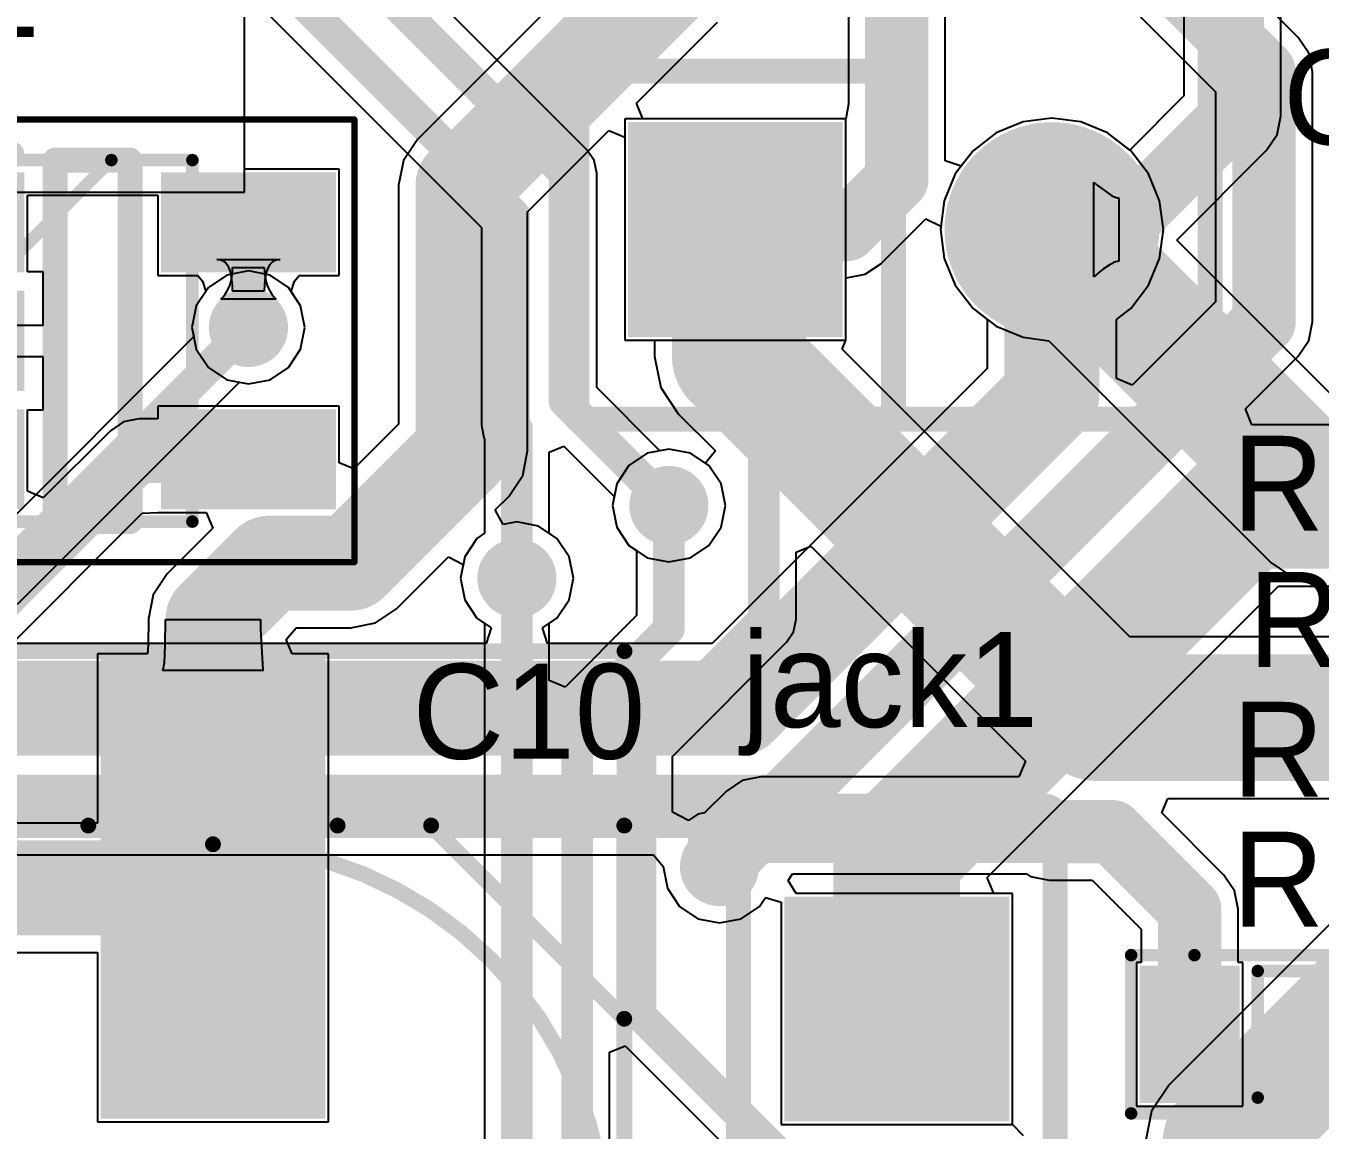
# Model space of a CAD drawing. Header units: millimetres. Extents: x 3.76 to 6.92, y 1.08 to 2.74.
# Drawn here: x 5.6149 to 6.0237, y 1.3127 to 1.6615 of the extents above; entities that cross this region are included whole.
import ezdxf

# ---------------------------------------------------------------- set-up
doc = ezdxf.new("R2010")
doc.units = ezdxf.units.MM
doc.header["$MEASUREMENT"] = 0
for name, color, linetype in [('BottomLayer', 5, 'Continuous'), ('BottomSolder', 6, 'Continuous'), ('Mechanical13', 56, 'Continuous'), ('Mechanical15', 56, 'Continuous'), ('MultiLayer', 9, 'Continuous'), ('PadHoleLayer', 156, 'Continuous'), ('TopLayer', 1, 'Continuous'), ('TopOverlay', 2, 'Continuous'), ('TopPaste', 8, 'Continuous'), ('TopSolder', 216, 'Continuous'), ('ViaHoleLayer', 16, 'Continuous')]:
    doc.layers.add(name, color=color, linetype=linetype)

# ---------------------------------------------------------------- blocks, each defined once
blk = doc.blocks.new('JP3_D1T_1')
at = {"layer": 'BottomLayer', "const_width": 0.0315}
for points in [[(0.08425, 0, 1), (0.11575, 0, 1)], [(0.18425, 0, 1), (0.21575, 0, 1)]]:
    blk.add_lwpolyline(points, format="xyb", close=True, dxfattribs=at)
at = {"layer": 'BottomLayer'}
blk.add_solid([(-0.0315, -0.0315), (0.0315, -0.0315), (-0.0315, 0.0315), (0.0315, 0.0315)], dxfattribs=at)
at = {"layer": 'BottomSolder', "const_width": 0.0355}
for points in [[(0.08225, 0, 1), (0.11775, 0, 1)], [(0.18225, 0, 1), (0.21775, 0, 1)]]:
    blk.add_lwpolyline(points, format="xyb", close=True, dxfattribs=at)
at = {"layer": 'BottomSolder'}
blk.add_solid([(-0.0355, -0.0355), (0.0355, -0.0355), (-0.0355, 0.0355), (0.0355, 0.0355)], dxfattribs=at)
at = {"layer": 'MultiLayer', "const_width": 0.0315}
for points in [[(0.08425, 0, 1), (0.11575, 0, 1)], [(0.18425, 0, 1), (0.21575, 0, 1)]]:
    blk.add_lwpolyline(points, format="xyb", close=True, dxfattribs=at)
at = {"layer": 'MultiLayer'}
blk.add_solid([(-0.0315, -0.0315), (0.0315, -0.0315), (-0.0315, 0.0315), (0.0315, 0.0315)], dxfattribs=at)
at = {"layer": 'PadHoleLayer', "const_width": 0.02165}
for points in [[(-0.01083, 0, 1), (0.01083, 0, 1)], [(0.08917, 0, 1), (0.11083, 0, 1)], [(0.18917, 0, 1), (0.21083, 0, 1)]]:
    blk.add_lwpolyline(points, format="xyb", close=True, dxfattribs=at)
at = {"layer": 'TopLayer', "const_width": 0.0315}
for points in [[(0.08425, 0, 1), (0.11575, 0, 1)], [(0.18425, 0, 1), (0.21575, 0, 1)]]:
    blk.add_lwpolyline(points, format="xyb", close=True, dxfattribs=at)
at = {"layer": 'TopLayer'}
blk.add_solid([(-0.0315, -0.0315), (0.0315, -0.0315), (-0.0315, 0.0315), (0.0315, 0.0315)], dxfattribs=at)
at = {"layer": 'TopOverlay', "const_width": 0.00787}
for points in [[(-0.05, -0.05), (-0.05, 0.05)], [(0.25, 0.05), (-0.05, 0.05)], [(0.05, -0.05), (0.05, 0.05)], [(0.25, -0.05), (0.25, 0.05)], [(0.25, -0.05), (-0.05, -0.05)]]:
    blk.add_lwpolyline(points, dxfattribs=at)
at = {"layer": 'TopOverlay', "const_width": 0.00394}
for points in [[(-0.05197, 0.05, 1), (-0.04803, 0.05, 1)], [(-0.05197, 0.05, 1), (-0.04803, 0.05, 1)], [(0.04803, 0.05, 1), (0.05197, 0.05, 1)], [(0.24803, 0.05, 1), (0.25197, 0.05, 1)], [(0.24803, 0.05, 1), (0.25197, 0.05, 1)], [(-0.05197, -0.05, 1), (-0.04803, -0.05, 1)], [(-0.05197, -0.05, 1), (-0.04803, -0.05, 1)], [(0.04803, -0.05, 1), (0.05197, -0.05, 1)], [(0.24803, -0.05, 1), (0.25197, -0.05, 1)], [(0.24803, -0.05, 1), (0.25197, -0.05, 1)]]:
    blk.add_lwpolyline(points, format="xyb", close=True, dxfattribs=at)
at = {"layer": 'TopSolder', "const_width": 0.0355}
for points in [[(0.08225, 0, 1), (0.11775, 0, 1)], [(0.18225, 0, 1), (0.21775, 0, 1)]]:
    blk.add_lwpolyline(points, format="xyb", close=True, dxfattribs=at)
at = {"layer": 'TopSolder'}
blk.add_solid([(-0.0355, -0.0355), (0.0355, -0.0355), (-0.0355, 0.0355), (0.0355, 0.0355)], dxfattribs=at)
blk = doc.blocks.new('SOT95P280X145_5N_5')
at = {"layer": 'Mechanical13', "const_width": 0.00394}
for points in [[(-0.0315, 0.05709), (0.0315, 0.05709)], [(-0.0315, -0.05709), (-0.0315, 0.05709)], [(-0.0315, 0.01969), (0.00591, 0.05709)], [(0.0315, -0.05709), (0.0315, 0.05709)], [(-0.0315, -0.05709), (0.0315, -0.05709)]]:
    blk.add_lwpolyline(points, dxfattribs=at)
at = {"layer": 'Mechanical13', "const_width": 0.00197}
for points in [[(-0.03248, 0.05709, 1), (-0.03051, 0.05709, 1)], [(-0.03248, 0.05709, 1), (-0.03051, 0.05709, 1)], [(0.00492, 0.05709, 1), (0.00689, 0.05709, 1)], [(0.03051, 0.05709, 1), (0.03248, 0.05709, 1)], [(0.03051, 0.05709, 1), (0.03248, 0.05709, 1)], [(-0.03248, 0.01969, 1), (-0.03051, 0.01969, 1)], [(-0.03248, -0.05709, 1), (-0.03051, -0.05709, 1)], [(-0.03248, -0.05709, 1), (-0.03051, -0.05709, 1)], [(0.03051, -0.05709, 1), (0.03248, -0.05709, 1)], [(0.03051, -0.05709, 1), (0.03248, -0.05709, 1)]]:
    blk.add_lwpolyline(points, format="xyb", close=True, dxfattribs=at)
at = {"layer": 'Mechanical15', "const_width": 0.00197}
for points in [[(-0.08268, 0.06988), (0.08268, 0.06988)], [(-0.08268, -0.06988), (-0.08268, 0.06988)], [(0.08268, -0.06988), (0.08268, 0.06988)], [(-0.08268, -0.06988), (0.08268, -0.06988)]]:
    blk.add_lwpolyline(points, dxfattribs=at)
at = {"layer": 'Mechanical15', "const_width": 0.000984}
for points in [[(-0.08317, 0.06988, 1), (-0.08219, 0.06988, 1)], [(-0.08317, 0.06988, 1), (-0.08219, 0.06988, 1)], [(0.08219, 0.06988, 1), (0.08317, 0.06988, 1)], [(0.08219, 0.06988, 1), (0.08317, 0.06988, 1)], [(-0.08317, -0.06988, 1), (-0.08219, -0.06988, 1)], [(-0.08317, -0.06988, 1), (-0.08219, -0.06988, 1)], [(0.08219, -0.06988, 1), (0.08317, -0.06988, 1)], [(0.08219, -0.06988, 1), (0.08317, -0.06988, 1)]]:
    blk.add_lwpolyline(points, format="xyb", close=True, dxfattribs=at)
at = {"layer": 'TopLayer'}
for points in [[(-0.07283, 0.02559), (-0.02559, 0.02559), (-0.07283, 0.04921), (-0.02559, 0.04921)], [(0.02559, 0.02559), (0.07283, 0.02559), (0.02559, 0.04921), (0.07283, 0.04921)], [(-0.07283, -0.01181), (-0.02559, -0.01181), (-0.07283, 0.01181), (-0.02559, 0.01181)], [(-0.07283, -0.04921), (-0.02559, -0.04921), (-0.07283, -0.02559), (-0.02559, -0.02559)], [(0.02559, -0.04921), (0.07283, -0.04921), (0.02559, -0.02559), (0.07283, -0.02559)]]:
    blk.add_solid(points, dxfattribs=at)
at = {"layer": 'TopOverlay', "const_width": 0.00787}
for points in [[(-0.07283, 0.05906), (-0.02559, 0.05906)], [(-0.01181, 0.05709), (0.01181, 0.05709)], [(-0.01181, -0.05709), (-0.01181, 0.05709)], [(0.01181, -0.05709), (0.01181, 0.05709)], [(-0.01181, -0.05709), (0.01181, -0.05709)]]:
    blk.add_lwpolyline(points, dxfattribs=at)
at = {"layer": 'TopOverlay', "const_width": 0.00394}
for points in [[(-0.0748, 0.05906, 1), (-0.07087, 0.05906, 1)], [(-0.02756, 0.05906, 1), (-0.02362, 0.05906, 1)], [(-0.01378, 0.05709, 1), (-0.00984, 0.05709, 1)], [(-0.01378, 0.05709, 1), (-0.00984, 0.05709, 1)], [(0.00984, 0.05709, 1), (0.01378, 0.05709, 1)], [(0.00984, 0.05709, 1), (0.01378, 0.05709, 1)], [(-0.01378, -0.05709, 1), (-0.00984, -0.05709, 1)], [(-0.01378, -0.05709, 1), (-0.00984, -0.05709, 1)], [(0.00984, -0.05709, 1), (0.01378, -0.05709, 1)], [(0.00984, -0.05709, 1), (0.01378, -0.05709, 1)]]:
    blk.add_lwpolyline(points, format="xyb", close=True, dxfattribs=at)
at = {"layer": 'TopPaste'}
for points in [[(-0.07283, 0.02559), (-0.02559, 0.02559), (-0.07283, 0.04921), (-0.02559, 0.04921)], [(0.02559, 0.02559), (0.07283, 0.02559), (0.02559, 0.04921), (0.07283, 0.04921)], [(-0.07283, -0.01181), (-0.02559, -0.01181), (-0.07283, 0.01181), (-0.02559, 0.01181)], [(-0.07283, -0.04921), (-0.02559, -0.04921), (-0.07283, -0.02559), (-0.02559, -0.02559)], [(0.02559, -0.04921), (0.07283, -0.04921), (0.02559, -0.02559), (0.07283, -0.02559)]]:
    blk.add_solid(points, dxfattribs=at)
at = {"layer": 'TopSolder'}
for points in [[(-0.07683, 0.02159), (-0.02159, 0.02159), (-0.07683, 0.05321), (-0.02159, 0.05321)], [(0.02159, 0.02159), (0.07683, 0.02159), (0.02159, 0.05321), (0.07683, 0.05321)], [(-0.07683, -0.01581), (-0.02159, -0.01581), (-0.07683, 0.01581), (-0.02159, 0.01581)], [(-0.07683, -0.05321), (-0.02159, -0.05321), (-0.07683, -0.02159), (-0.02159, -0.02159)], [(0.02159, -0.05321), (0.07683, -0.05321), (0.02159, -0.02159), (0.07683, -0.02159)]]:
    blk.add_solid(points, dxfattribs=at)
blk = doc.blocks.new('RES_SMD_0603_13')
at = {"layer": 'TopLayer'}
for points in [[(-0.04681, -0.01772), (-0.02319, -0.01772), (-0.04681, 0.01772), (-0.02319, 0.01772)], [(0.02468, -0.01771), (0.0483, -0.01771), (0.02468, 0.01772), (0.0483, 0.01772)]]:
    blk.add_solid(points, dxfattribs=at)
at = {"layer": 'TopOverlay', "const_width": 0.00394}
for points in [[(0.055, 0.025), (-0.055, 0.025)], [(-0.055, 0.025), (-0.055, -0.025)], [(0.055, 0.025), (0.055, -0.025)], [(0.015, 0.02), (-0.015, 0.02)], [(-0.015, 0.02), (-0.015, -0.02)], [(0.015, 0.02), (0.015, -0.02)], [(0.015, -0.02), (-0.015, -0.02)], [(0.035, -0.025), (-0.055, -0.025)], [(0.055, -0.025), (0.035, -0.025)]]:
    blk.add_lwpolyline(points, dxfattribs=at)
at = {"layer": 'TopOverlay', "const_width": 0.00197}
for points in [[(-0.05599, 0.025, 1), (-0.05402, 0.025, 1)], [(-0.05599, 0.025, 1), (-0.05402, 0.025, 1)], [(0.05401, 0.025, 1), (0.05598, 0.025, 1)], [(0.05401, 0.025, 1), (0.05598, 0.025, 1)], [(-0.01599, 0.02, 1), (-0.01402, 0.02, 1)], [(-0.01599, 0.02, 1), (-0.01402, 0.02, 1)], [(0.01401, 0.02, 1), (0.01598, 0.02, 1)], [(0.01401, 0.02, 1), (0.01598, 0.02, 1)], [(-0.01599, -0.02, 1), (-0.01402, -0.02, 1)], [(-0.01599, -0.02, 1), (-0.01402, -0.02, 1)], [(0.01401, -0.02, 1), (0.01598, -0.02, 1)], [(0.01401, -0.02, 1), (0.01598, -0.02, 1)], [(-0.05599, -0.025, 1), (-0.05402, -0.025, 1)], [(-0.05599, -0.025, 1), (-0.05402, -0.025, 1)], [(0.03401, -0.025, 1), (0.03598, -0.025, 1)], [(0.03401, -0.025, 1), (0.03598, -0.025, 1)], [(0.05401, -0.025, 1), (0.05598, -0.025, 1)], [(0.05401, -0.025, 1), (0.05598, -0.025, 1)]]:
    blk.add_lwpolyline(points, format="xyb", close=True, dxfattribs=at)
at = {"layer": 'TopPaste'}
for points in [[(-0.04681, -0.01772), (-0.02319, -0.01772), (-0.04681, 0.01772), (-0.02319, 0.01772)], [(0.02468, -0.01771), (0.0483, -0.01771), (0.02468, 0.01772), (0.0483, 0.01772)]]:
    blk.add_solid(points, dxfattribs=at)
at = {"layer": 'TopSolder'}
for points in [[(-0.05081, -0.02172), (-0.01919, -0.02172), (-0.05081, 0.02172), (-0.01919, 0.02172)], [(0.02068, -0.02171), (0.0523, -0.02171), (0.02068, 0.02172), (0.0523, 0.02172)]]:
    blk.add_solid(points, dxfattribs=at)
blk = doc.blocks.new('CAP_ALU_SMD_6_3_7_7_2_2_72')
at = {"layer": 'Mechanical13', "const_width": 0.005}
for points in [[(-0.12992, -0.12992), (-0.12992, 0.12992)], [(0.12992, 0.12992), (-0.12992, 0.12992)], [(0.12992, -0.12992), (0.12992, 0.12992)], [(0.12992, -0.12992), (-0.12992, -0.12992)]]:
    blk.add_lwpolyline(points, dxfattribs=at)
at = {"layer": 'Mechanical13'}
for points, const_width in [([(-0.13117, 0.12992, 1), (-0.12867, 0.12992, 1)], 0.0025), ([(-0.13117, 0.12992, 1), (-0.12867, 0.12992, 1)], 0.0025), ([(0.12867, 0.12992, 1), (0.13117, 0.12992, 1)], 0.0025), ([(0.12867, 0.12992, 1), (0.13117, 0.12992, 1)], 0.0025), ([(0.12402, 0, 1), (-0.12402, 0, 1)], 0.005), ([(-0.12527, 0, 1), (-0.12277, 0, 1)], 0.0025), ([(0.12277, 0, 1), (0.12527, 0, 1)], 0.0025), ([(-0.13117, -0.12992, 1), (-0.12867, -0.12992, 1)], 0.0025), ([(-0.13117, -0.12992, 1), (-0.12867, -0.12992, 1)], 0.0025), ([(0.12867, -0.12992, 1), (0.13117, -0.12992, 1)], 0.0025), ([(0.12867, -0.12992, 1), (0.13117, -0.12992, 1)], 0.0025)]:
    blk.add_lwpolyline(points, format="xyb", close=True, dxfattribs=dict(at, const_width=const_width))
at = {"layer": 'Mechanical15', "const_width": 0.005}
for points in [[(-0.185, -0.13), (-0.185, 0.13)], [(0.185, 0.13), (-0.185, 0.13)], [(0.185, -0.13), (0.185, 0.13)], [(0, -0.01181), (0, 0.01181)], [(0.01181, 0), (-0.01181, 0)], [(0.185, -0.13), (-0.185, -0.13)]]:
    blk.add_lwpolyline(points, dxfattribs=at)
at = {"layer": 'Mechanical15', "const_width": 0.0025}
for points in [[(-0.18625, 0.13, 1), (-0.18375, 0.13, 1)], [(-0.18625, 0.13, 1), (-0.18375, 0.13, 1)], [(0.18375, 0.13, 1), (0.18625, 0.13, 1)], [(0.18375, 0.13, 1), (0.18625, 0.13, 1)], [(-0.00125, 0.01181, 1), (0.00125, 0.01181, 1)], [(-0.01306, 0, 1), (-0.01056, 0, 1)], [(0.01056, 0, 1), (0.01306, 0, 1)], [(-0.00125, -0.01181, 1), (0.00125, -0.01181, 1)], [(-0.18625, -0.13, 1), (-0.18375, -0.13, 1)], [(-0.18625, -0.13, 1), (-0.18375, -0.13, 1)], [(0.18375, -0.13, 1), (0.18625, -0.13, 1)], [(0.18375, -0.13, 1), (0.18625, -0.13, 1)]]:
    blk.add_lwpolyline(points, format="xyb", close=True, dxfattribs=at)
at = {"layer": 'TopLayer'}
for points in [[(-0.17913, -0.0315), (-0.04134, -0.0315), (-0.17913, 0.0315), (-0.04134, 0.0315)], [(0.04134, -0.0315), (0.17913, -0.0315), (0.04134, 0.0315), (0.17913, 0.0315)]]:
    blk.add_solid(points, dxfattribs=at)
at = {"layer": 'TopOverlay', "const_width": 0.005}
for points in [[(-0.12992, 0.0689), (-0.0689, 0.12992)], [(0.12992, 0.12992), (-0.0689, 0.12992)], [(0.12992, 0.03937), (0.12992, 0.12992)], [(-0.12992, 0.03937), (-0.12992, 0.0689)], [(-0.12992, -0.0689), (-0.12992, -0.03937)], [(0.12992, -0.12992), (0.12992, -0.03937)], [(-0.0689, -0.12992), (-0.12992, -0.0689)], [(0.12992, -0.12992), (-0.0689, -0.12992)]]:
    blk.add_lwpolyline(points, dxfattribs=at)
at = {"layer": 'TopOverlay', "const_width": 0.0025}
for points in [[(-0.07015, 0.12992, 1), (-0.06765, 0.12992, 1)], [(-0.07015, 0.12992, 1), (-0.06765, 0.12992, 1)], [(0.12867, 0.12992, 1), (0.13117, 0.12992, 1)], [(0.12867, 0.12992, 1), (0.13117, 0.12992, 1)], [(-0.13117, 0.0689, 1), (-0.12867, 0.0689, 1)], [(-0.13117, 0.0689, 1), (-0.12867, 0.0689, 1)], [(-0.13117, 0.03937, 1), (-0.12867, 0.03937, 1)], [(0.12867, 0.03937, 1), (0.13117, 0.03937, 1)], [(-0.13117, -0.03937, 1), (-0.12867, -0.03937, 1)], [(0.12867, -0.03937, 1), (0.13117, -0.03937, 1)], [(-0.13117, -0.0689, 1), (-0.12867, -0.0689, 1)], [(-0.13117, -0.0689, 1), (-0.12867, -0.0689, 1)], [(-0.07015, -0.12992, 1), (-0.06765, -0.12992, 1)], [(-0.07015, -0.12992, 1), (-0.06765, -0.12992, 1)], [(0.12867, -0.12992, 1), (0.13117, -0.12992, 1)], [(0.12867, -0.12992, 1), (0.13117, -0.12992, 1)]]:
    blk.add_lwpolyline(points, format="xyb", close=True, dxfattribs=at)
at = {"layer": 'TopPaste'}
for points in [[(-0.17913, -0.0315), (-0.04134, -0.0315), (-0.17913, 0.0315), (-0.04134, 0.0315)], [(0.04134, -0.0315), (0.17913, -0.0315), (0.04134, 0.0315), (0.17913, 0.0315)]]:
    blk.add_solid(points, dxfattribs=at)
at = {"layer": 'TopSolder'}
for points in [[(-0.18313, -0.0355), (-0.03734, -0.0355), (-0.18313, 0.0355), (-0.03734, 0.0355)], [(0.03734, -0.0355), (0.18313, -0.0355), (0.03734, 0.0355), (0.18313, 0.0355)]]:
    blk.add_solid(points, dxfattribs=at)
blk = doc.blocks.new('JP8_C2T_81')
at = {"layer": 'BottomLayer', "const_width": 0.02992}
blk.add_lwpolyline([(-0.36496, -0.05, 1), (-0.33504, -0.05, 1)], format="xyb", close=True, dxfattribs=at)
at = {"layer": 'BottomLayer'}
blk.add_solid([(-0.37992, 0.02008), (-0.32008, 0.02008), (-0.37992, 0.07992), (-0.32008, 0.07992)], dxfattribs=at)
at = {"layer": 'BottomSolder', "const_width": 0.03392}
blk.add_lwpolyline([(-0.36696, -0.05, 1), (-0.33304, -0.05, 1)], format="xyb", close=True, dxfattribs=at)
at = {"layer": 'BottomSolder'}
blk.add_solid([(-0.38392, 0.01608), (-0.31608, 0.01608), (-0.38392, 0.08392), (-0.31608, 0.08392)], dxfattribs=at)
at = {"layer": 'MultiLayer', "const_width": 0.02992}
blk.add_lwpolyline([(-0.36496, -0.05, 1), (-0.33504, -0.05, 1)], format="xyb", close=True, dxfattribs=at)
at = {"layer": 'MultiLayer'}
blk.add_solid([(-0.37992, 0.02008), (-0.32008, 0.02008), (-0.37992, 0.07992), (-0.32008, 0.07992)], dxfattribs=at)
at = {"layer": 'PadHoleLayer', "const_width": 0.02008}
for points in [[(-0.36004, 0.05, 1), (-0.33996, 0.05, 1)], [(-0.36004, -0.05, 1), (-0.33996, -0.05, 1)]]:
    blk.add_lwpolyline(points, format="xyb", close=True, dxfattribs=at)
at = {"layer": 'TopLayer', "const_width": 0.02992}
blk.add_lwpolyline([(-0.36496, -0.05, 1), (-0.33504, -0.05, 1)], format="xyb", close=True, dxfattribs=at)
at = {"layer": 'TopLayer'}
blk.add_solid([(-0.37992, 0.02008), (-0.32008, 0.02008), (-0.37992, 0.07992), (-0.32008, 0.07992)], dxfattribs=at)
at = {"layer": 'TopOverlay', "const_width": 0.00787}
for points in [[(-0.40984, 0.1), (-0.40984, -0.1)], [(-0.40984, 0.1), (0.40985, 0.1)], [(-0.3, 0.1), (-0.3, 0)], [(-0.40984, 0), (-0.3, 0)], [(-0.40984, -0.1), (0.40985, -0.1)]]:
    blk.add_lwpolyline(points, dxfattribs=at)
at = {"layer": 'TopOverlay', "const_width": 0.00394}
for points in [[(-0.41181, 0.1, 1), (-0.40787, 0.1, 1)], [(-0.41181, 0.1, 1), (-0.40787, 0.1, 1)], [(-0.30197, 0.1, 1), (-0.29803, 0.1, 1)], [(-0.41181, 0, 1), (-0.40787, 0, 1)], [(-0.30197, 0, 1), (-0.29803, 0, 1)], [(-0.30197, 0, 1), (-0.29803, 0, 1)], [(-0.41181, -0.1, 1), (-0.40787, -0.1, 1)], [(-0.41181, -0.1, 1), (-0.40787, -0.1, 1)]]:
    blk.add_lwpolyline(points, format="xyb", close=True, dxfattribs=at)
at = {"layer": 'TopSolder', "const_width": 0.03392}
blk.add_lwpolyline([(-0.36696, -0.05, 1), (-0.33304, -0.05, 1)], format="xyb", close=True, dxfattribs=at)
at = {"layer": 'TopSolder'}
blk.add_solid([(-0.38392, 0.01608), (-0.31608, 0.01608), (-0.38392, 0.08392), (-0.31608, 0.08392)], dxfattribs=at)

msp = doc.modelspace()

# ---------------------------------------------------------------- linework, layer by layer
at = {"layer": 'BottomLayer'}
for p, q in [((5.79221, 1.62221), (5.684, 1.73042)), ((6.01681, 1.65781), (5.97371, 1.70092)), ((5.87471, 1.67906), (5.87471, 1.63673)), ((5.90529, 1.61881), (5.90529, 1.67547)), ((5.68862, 1.66796), (5.7588, 1.59778)), ((5.9612, 1.67017), (5.99071, 1.64067)), ((5.684, 1.609), (5.684, 1.66605)), ((6.02013, 1.65285), (6.01681, 1.65781)), ((6.02129, 1.647), (6.02013, 1.65285)), ((6.02129, 1.568), (6.02129, 1.647)), ((5.99071, 1.64067), (5.99071, 1.57433)), ((5.87471, 1.63673), (5.87391, 1.63206)), ((5.87391, 1.63206), (5.80406, 1.63206)), ((5.80406, 1.63206), (5.80406, 1.56222)), ((5.92987, 1.63116), (5.92137, 1.62765)), ((5.93898, 1.63236), (5.92987, 1.63116)), ((5.9481, 1.63116), (5.93898, 1.63236)), ((5.9566, 1.62765), (5.9481, 1.63116)), ((5.92137, 1.62765), (5.91408, 1.62205)), ((5.96389, 1.62205), (5.9566, 1.62765)), ((5.79442, 1.6189), (5.79221, 1.62221)), ((5.7952, 1.615), (5.79442, 1.6189)), ((5.91408, 1.62205), (5.91029, 1.61712)), ((5.96949, 1.61475), (5.96389, 1.62205)), ((5.7952, 1.54722), (5.7952, 1.615)), ((5.91029, 1.61712), (5.90529, 1.61881)), ((5.97301, 1.60626), (5.96949, 1.61475)), ((5.44876, 1.609), (5.684, 1.609)), ((5.97421, 1.59714), (5.97301, 1.60626)), ((5.88496, 1.58633), (5.89917, 1.60054)), ((5.89917, 1.60054), (5.9039, 1.5982)), ((5.7588, 1.59778), (5.7588, 1.53537)), ((5.9039, 1.5982), (5.90376, 1.59714)), ((5.90376, 1.59714), (5.90496, 1.58803)), ((5.97301, 1.58803), (5.97421, 1.59714)), ((5.87999, 1.58301), (5.88496, 1.58633)), ((5.90496, 1.58803), (5.90848, 1.57953)), ((5.96949, 1.57953), (5.97301, 1.58803)), ((5.67838, 1.5827), (5.6726, 1.57883)), ((5.68521, 1.58406), (5.67838, 1.5827)), ((5.69204, 1.5827), (5.68521, 1.58406)), ((5.69783, 1.57883), (5.69204, 1.5827)), ((5.87414, 1.58185), (5.87999, 1.58301)), ((5.6726, 1.57883), (5.66873, 1.57304)), ((5.7017, 1.57304), (5.69783, 1.57883)), ((5.87391, 1.56222), (5.87391, 1.58185)), ((5.87391, 1.58185), (5.87414, 1.58185)), ((5.90848, 1.57953), (5.91408, 1.57224)), ((5.96389, 1.57224), (5.96949, 1.57953)), ((5.99071, 1.57433), (5.96438, 1.548)), ((5.66873, 1.57304), (5.66737, 1.56621)), ((5.70306, 1.56621), (5.7017, 1.57304)), ((5.91408, 1.57224), (5.91859, 1.56877)), ((5.95938, 1.56877), (5.96389, 1.57224)), ((5.66737, 1.56621), (5.66794, 1.56336)), ((5.7017, 1.55938), (5.70306, 1.56621)), ((5.91859, 1.56877), (5.91859, 1.55327)), ((5.95938, 1.55008), (5.95938, 1.56877)), ((6.02013, 1.56215), (6.02129, 1.568)), ((5.66794, 1.56336), (5.60078, 1.4962)), ((5.80406, 1.56222), (5.87391, 1.56222)), ((6.01681, 1.55719), (6.02013, 1.56215)), ((5.69783, 1.5536), (5.7017, 1.55938)), ((5.69204, 1.54973), (5.69783, 1.5536)), ((6.00012, 1.54049), (6.01681, 1.55719)), ((5.68521, 1.54837), (5.69204, 1.54973)), ((5.91859, 1.55327), (5.83171, 1.46639)), ((5.96438, 1.548), (5.95938, 1.55008)), ((5.61221, 1.47879), (5.68236, 1.54894)), ((5.68236, 1.54894), (5.68521, 1.54837)), ((5.81514, 1.52727), (5.7952, 1.54722)), ((6.00219, 1.53549), (6.00012, 1.54049)), ((5.7588, 1.53537), (5.75958, 1.53147)), ((6.38044, 1.53549), (6.00219, 1.53549)), ((5.75958, 1.53147), (5.7598, 1.53114)), ((5.7598, 1.53114), (5.7598, 1.50123)), ((5.7802, 1.52685), (5.78482, 1.52877)), ((5.7802, 1.50123), (5.7802, 1.52685)), ((5.78482, 1.52877), (5.80073, 1.51286)), ((5.818, 1.52784), (5.81514, 1.52727)), ((5.82483, 1.52648), (5.818, 1.52784)), ((5.83062, 1.52262), (5.82483, 1.52648)), ((5.83448, 1.51683), (5.83062, 1.52262)), ((5.83584, 1.51), (5.83448, 1.51683)), ((5.80073, 1.51286), (5.80016, 1.51)), ((5.80016, 1.51), (5.80152, 1.50317)), ((5.83448, 1.50317), (5.83584, 1.51)), ((5.7598, 1.50123), (5.75738, 1.49962)), ((5.78262, 1.49962), (5.7802, 1.50123)), ((5.80152, 1.50317), (5.80538, 1.49738)), ((5.83062, 1.49738), (5.83448, 1.50317)), ((5.75738, 1.49962), (5.75352, 1.49383)), ((5.78648, 1.49383), (5.78262, 1.49962)), ((5.80538, 1.49738), (5.81117, 1.49352)), ((5.82483, 1.49352), (5.83062, 1.49738)), ((5.75352, 1.49383), (5.75216, 1.487)), ((5.78784, 1.487), (5.78648, 1.49383)), ((5.81117, 1.49352), (5.818, 1.49216)), ((5.818, 1.49216), (5.82483, 1.49352)), ((5.75216, 1.487), (5.75352, 1.48017)), ((5.78648, 1.48017), (5.78784, 1.487)), ((5.91854, 1.3925), (6.01056, 1.48451)), ((6.01056, 1.48451), (6.391, 1.48451)), ((5.75352, 1.48017), (5.75738, 1.47438)), ((5.78262, 1.47438), (5.78648, 1.48017)), ((5.75738, 1.47438), (5.76186, 1.47139)), ((5.77814, 1.47139), (5.78262, 1.47438)), ((5.76186, 1.47139), (5.76034, 1.46639)), ((5.77966, 1.46639), (5.77814, 1.47139)), ((5.76034, 1.46639), (5.42215, 1.46639)), ((5.83171, 1.46639), (5.77966, 1.46639)), ((6.10998, 1.46102), (5.97598, 1.32702)), ((5.44221, 1.39971), (5.81312, 1.39971)), ((5.81312, 1.39971), (5.81616, 1.396)), ((5.81616, 1.396), (5.81752, 1.38917)), ((5.92062, 1.3875), (5.91854, 1.3925)), ((5.81752, 1.38917), (5.82138, 1.38338)), ((5.84662, 1.38338), (5.8485, 1.38621)), ((5.8485, 1.38621), (5.8535, 1.38469)), ((5.9265, 1.3875), (5.92062, 1.3875)), ((5.9265, 1.3145), (5.9265, 1.3875)), ((5.82138, 1.38338), (5.82717, 1.37952)), ((5.84083, 1.37952), (5.84662, 1.38338)), ((5.8535, 1.38469), (5.8535, 1.3145)), ((5.82717, 1.37952), (5.834, 1.37816)), ((5.834, 1.37816), (5.84083, 1.37952)), ((5.97598, 1.32702), (5.97045, 1.31875)), ((5.97045, 1.31875), (5.96851, 1.309)), ((5.8535, 1.3145), (5.9265, 1.3145))]:
    msp.add_line(p, q, dxfattribs=at)
for points, const_width in [([(5.58, 1.791), (5.769, 1.602)], 0.01), ([(5.659, 1.741), (5.785, 1.615)], 0.01), ([(5.89, 1.613), (5.89, 1.7131)], 0.02), ([(5.95586, 1.69714), (6.006, 1.647)], 0.02), ([(6.006, 1.568), (6.006, 1.647)], 0.02), ([(5.87414, 1.59714), (5.89, 1.613)], 0.02), ([(5.785, 1.543), (5.785, 1.615)], 0.01), ([(5.93898, 1.54482), (5.93898, 1.59714)], 0.03), ([(5.769, 1.53537), (5.769, 1.602)], 0.01), ([(5.83898, 1.59714), (5.87414, 1.59714)], 0.02), ([(5.853, 1.415), (6.006, 1.568)], 0.02), ([(5.605, 1.486), (5.68521, 1.56621)], 0.01), ([(5.84016, 1.446), (5.93898, 1.54482)], 0.03), ([(5.785, 1.543), (5.818, 1.51)], 0.01), ([(5.769, 1.53537), (5.77, 1.53437)], 0.01), ([(5.77, 1.487), (5.77, 1.53437)], 0.01), ([(5.89, 1.4), (6, 1.51)], 0.04), ([(6, 1.51), (6.121, 1.51)], 0.04), ([(5.274, 1.446), (5.84016, 1.446)], 0.03), ([(5.994, 1.309), (6.128, 1.443)], 0.04), ([(5.349, 1.415), (5.834, 1.415)], 0.02), ([(5.834, 1.415), (5.853, 1.415)], 0.02), ([(5.834, 1.396), (5.834, 1.415)], 0.02), ([(5.89, 1.351), (5.89, 1.4)], 0.04), ([(5.994, 1.203), (5.994, 1.309)], 0.04)]:
    msp.add_lwpolyline(points, dxfattribs=dict(at, const_width=const_width))
for points, const_width in [([(6.001, 1.647, 1), (6.011, 1.647, 1)], 0.01), ([(6.001, 1.647, 1), (6.011, 1.647, 1)], 0.01), ([(5.885, 1.613, 1), (5.895, 1.613, 1)], 0.01), ([(5.885, 1.613, 1), (5.895, 1.613, 1)], 0.01), ([(5.7825, 1.615, 1), (5.7875, 1.615, 1)], 0.005), ([(5.7825, 1.615, 1), (5.7875, 1.615, 1)], 0.005), ([(5.93148, 1.59714, 1), (5.94648, 1.59714, 1)], 0.015), ([(5.7665, 1.602, 1), (5.7715, 1.602, 1)], 0.005), ([(5.7665, 1.602, 1), (5.7715, 1.602, 1)], 0.005), ([(5.83398, 1.59714, 1), (5.84398, 1.59714, 1)], 0.01), ([(5.86914, 1.59714, 1), (5.87914, 1.59714, 1)], 0.01), ([(5.86914, 1.59714, 1), (5.87914, 1.59714, 1)], 0.01), ([(5.67896, 1.56621, 1), (5.69146, 1.56621, 1)], 0.0125), ([(6.001, 1.568, 1), (6.011, 1.568, 1)], 0.01), ([(6.001, 1.568, 1), (6.011, 1.568, 1)], 0.01), ([(5.68271, 1.56621, 1), (5.68771, 1.56621, 1)], 0.005), ([(5.93148, 1.54482, 1), (5.94648, 1.54482, 1)], 0.015), ([(5.93148, 1.54482, 1), (5.94648, 1.54482, 1)], 0.015), ([(5.7825, 1.543, 1), (5.7875, 1.543, 1)], 0.005), ([(5.7825, 1.543, 1), (5.7875, 1.543, 1)], 0.005), ([(5.7665, 1.53537, 1), (5.7715, 1.53537, 1)], 0.005), ([(5.7665, 1.53537, 1), (5.7715, 1.53537, 1)], 0.005), ([(5.7675, 1.53437, 1), (5.7725, 1.53437, 1)], 0.005), ([(5.7675, 1.53437, 1), (5.7725, 1.53437, 1)], 0.005), ([(5.99, 1.51, 1), (6.01, 1.51, 1)], 0.02), ([(5.99, 1.51, 1), (6.01, 1.51, 1)], 0.02), ([(5.81175, 1.51, 1), (5.82425, 1.51, 1)], 0.0125), ([(5.8155, 1.51, 1), (5.8205, 1.51, 1)], 0.005), ([(5.76375, 1.487, 1), (5.77625, 1.487, 1)], 0.0125), ([(5.7675, 1.487, 1), (5.7725, 1.487, 1)], 0.005), ([(5.83266, 1.446, 1), (5.84766, 1.446, 1)], 0.015), ([(5.83266, 1.446, 1), (5.84766, 1.446, 1)], 0.015), ([(5.829, 1.415, 1), (5.839, 1.415, 1)], 0.01), ([(5.829, 1.415, 1), (5.839, 1.415, 1)], 0.01), ([(5.829, 1.415, 1), (5.839, 1.415, 1)], 0.01), ([(5.848, 1.415, 1), (5.858, 1.415, 1)], 0.01), ([(5.848, 1.415, 1), (5.858, 1.415, 1)], 0.01), ([(5.88, 1.4, 1), (5.9, 1.4, 1)], 0.02), ([(5.88, 1.4, 1), (5.9, 1.4, 1)], 0.02), ([(5.82775, 1.396, 1), (5.84025, 1.396, 1)], 0.0125), ([(5.829, 1.396, 1), (5.839, 1.396, 1)], 0.01), ([(5.88, 1.351, 1), (5.9, 1.351, 1)], 0.02), ([(5.984, 1.309, 1), (6.004, 1.309, 1)], 0.02), ([(5.984, 1.309, 1), (6.004, 1.309, 1)], 0.02)]:
    msp.add_lwpolyline(points, format="xyb", close=True, dxfattribs=dict(at, const_width=const_width))
at = {"layer": 'MultiLayer', "const_width": 0.0125}
for points in [[(5.67896, 1.56621, 1), (5.69146, 1.56621, 1)], [(5.81175, 1.51, 1), (5.82425, 1.51, 1)], [(5.76375, 1.487, 1), (5.77625, 1.487, 1)], [(5.82775, 1.396, 1), (5.84025, 1.396, 1)]]:
    msp.add_lwpolyline(points, format="xyb", close=True, dxfattribs=at)
at = {"layer": 'TopLayer'}
for p, q in [((5.684, 1.61621), (5.684, 1.7378)), ((5.98071, 1.72245), (5.98071, 1.63933)), ((6.01129, 1.633), (6.01129, 1.72267)), ((5.8045, 1.6915), (5.73858, 1.62558)), ((5.80774, 1.63706), (5.83334, 1.66266)), ((5.98071, 1.63933), (5.96362, 1.62225)), ((5.80982, 1.63206), (5.80774, 1.63706)), ((5.87391, 1.63206), (5.80982, 1.63206)), ((5.87391, 1.56222), (5.87391, 1.63206)), ((5.92987, 1.63116), (5.92137, 1.62765)), ((5.93898, 1.63236), (5.92987, 1.63116)), ((5.9481, 1.63116), (5.93898, 1.63236)), ((5.9566, 1.62765), (5.9481, 1.63116)), ((6.01013, 1.62715), (6.01129, 1.633)), ((5.77339, 1.60271), (5.79906, 1.62838)), ((5.79906, 1.62838), (5.80406, 1.62631)), ((5.92137, 1.62765), (5.91408, 1.62205)), ((5.96362, 1.62225), (5.9566, 1.62765)), ((6.00681, 1.62219), (6.01013, 1.62715)), ((5.73858, 1.62558), (5.73416, 1.61896)), ((5.80406, 1.62631), (5.80406, 1.56222)), ((5.73416, 1.61896), (5.73261, 1.61116)), ((5.91408, 1.62205), (5.90848, 1.61475)), ((5.9784, 1.59377), (6.00681, 1.62219)), ((5.71383, 1.61621), (5.684, 1.61621)), ((5.71383, 1.58259), (5.71383, 1.61621)), ((5.73261, 1.61116), (5.73261, 1.5357)), ((5.90848, 1.61475), (5.90496, 1.60626)), ((5.95225, 1.58217), (5.95225, 1.61211)), ((5.95225, 1.61211), (5.95333, 1.61117)), ((5.95333, 1.61117), (5.95703, 1.60838)), ((5.61541, 1.58381), (5.61541, 1.608)), ((5.61541, 1.608), (5.65659, 1.608)), ((5.65659, 1.608), (5.65659, 1.58259)), ((5.95703, 1.60838), (5.95778, 1.60794)), ((5.95778, 1.60794), (5.95847, 1.60759)), ((5.95847, 1.60759), (5.95909, 1.60734)), ((5.95909, 1.60734), (5.95965, 1.60719)), ((5.95965, 1.60719), (5.96014, 1.60714)), ((5.96014, 1.60714), (5.96014, 1.58714)), ((5.77339, 1.52725), (5.77339, 1.60271)), ((5.90496, 1.60626), (5.90376, 1.59714)), ((5.90376, 1.59714), (5.90496, 1.58803)), ((6.03668, 1.53549), (5.9784, 1.59377)), ((5.67616, 1.58761), (5.67521, 1.58771)), ((5.67521, 1.58771), (5.69521, 1.58771)), ((5.67701, 1.58731), (5.67616, 1.58761)), ((5.67776, 1.58681), (5.67701, 1.58731)), ((5.67841, 1.58611), (5.67776, 1.58681)), ((5.69266, 1.58681), (5.69201, 1.58611)), ((5.69341, 1.58731), (5.69266, 1.58681)), ((5.69426, 1.58761), (5.69341, 1.58731)), ((5.69521, 1.58771), (5.69426, 1.58761)), ((5.90496, 1.58803), (5.90848, 1.57953)), ((5.95778, 1.58635), (5.95703, 1.5859)), ((5.95847, 1.58669), (5.95778, 1.58635)), ((5.95909, 1.58694), (5.95847, 1.58669)), ((5.95965, 1.58709), (5.95909, 1.58694)), ((5.96014, 1.58714), (5.95965, 1.58709)), ((5.62041, 1.58381), (5.61541, 1.58381)), ((5.62041, 1.567), (5.62041, 1.58381)), ((5.65659, 1.58259), (5.66918, 1.58259)), ((5.66918, 1.58259), (5.67072, 1.58085)), ((5.67896, 1.58521), (5.67841, 1.58611)), ((5.67941, 1.58411), (5.67896, 1.58521)), ((5.67976, 1.58281), (5.67941, 1.58411)), ((5.68001, 1.58131), (5.67976, 1.58281)), ((5.67988, 1.5816), (5.68006, 1.58273)), ((5.68006, 1.58273), (5.68018, 1.58393)), ((5.68018, 1.58393), (5.68021, 1.58517)), ((5.68021, 1.58517), (5.69021, 1.58517)), ((5.69021, 1.58517), (5.69025, 1.58393)), ((5.69025, 1.58393), (5.69036, 1.58273)), ((5.69036, 1.58273), (5.69055, 1.5816)), ((5.69066, 1.58281), (5.69041, 1.58131)), ((5.69101, 1.58411), (5.69066, 1.58281)), ((5.69146, 1.58521), (5.69101, 1.58411)), ((5.69201, 1.58611), (5.69146, 1.58521)), ((5.69971, 1.58085), (5.70125, 1.58259)), ((5.70125, 1.58259), (5.71383, 1.58259)), ((5.95436, 1.58396), (5.95225, 1.58217)), ((5.95531, 1.58471), (5.95436, 1.58396)), ((5.95703, 1.5859), (5.95531, 1.58471)), ((5.67072, 1.58085), (5.67177, 1.57759)), ((5.67838, 1.57759), (5.67886, 1.57851)), ((5.67886, 1.57851), (5.67928, 1.57948)), ((5.67928, 1.57948), (5.67961, 1.58051)), ((5.67961, 1.58051), (5.67988, 1.5816)), ((5.68016, 1.57961), (5.68001, 1.58131)), ((5.68021, 1.57771), (5.68016, 1.57961)), ((5.69026, 1.57961), (5.69021, 1.57771)), ((5.69041, 1.58131), (5.69026, 1.57961)), ((5.69055, 1.5816), (5.69081, 1.58051)), ((5.69081, 1.58051), (5.69115, 1.57948)), ((5.69115, 1.57948), (5.69156, 1.57851)), ((5.69156, 1.57851), (5.69205, 1.57759)), ((5.69866, 1.57759), (5.69971, 1.58085)), ((5.90848, 1.57953), (5.91408, 1.57224)), ((5.67177, 1.57759), (5.66873, 1.57304)), ((5.67646, 1.57514), (5.67718, 1.5759)), ((5.69396, 1.57514), (5.67646, 1.57514)), ((5.67718, 1.5759), (5.67781, 1.57672)), ((5.67781, 1.57672), (5.67838, 1.57759)), ((5.69021, 1.57771), (5.68021, 1.57771)), ((5.69205, 1.57759), (5.69261, 1.57672)), ((5.69261, 1.57672), (5.69325, 1.5759)), ((5.69325, 1.5759), (5.69396, 1.57514)), ((5.7017, 1.57304), (5.69866, 1.57759)), ((5.66873, 1.57304), (5.66737, 1.56621)), ((5.70306, 1.56621), (5.7017, 1.57304)), ((5.91408, 1.57224), (5.92137, 1.56664)), ((5.58679, 1.567), (5.62041, 1.567)), ((5.66737, 1.56621), (5.66873, 1.55938)), ((5.7017, 1.55938), (5.70306, 1.56621)), ((5.92137, 1.56664), (5.92987, 1.56312)), ((5.80406, 1.56222), (5.81349, 1.56222)), ((5.81349, 1.56222), (5.81349, 1.55702)), ((5.87271, 1.55934), (5.87391, 1.56222)), ((5.87391, 1.56222), (5.87391, 1.56222)), ((5.92987, 1.56312), (5.93803, 1.56204)), ((5.93803, 1.56204), (6.0081, 1.49198)), ((5.66873, 1.55938), (5.6726, 1.5536)), ((5.69783, 1.5536), (5.7017, 1.55938)), ((5.96356, 1.46849), (5.87271, 1.55934)), ((5.62041, 1.557), (5.58679, 1.557)), ((5.62041, 1.54019), (5.62041, 1.557)), ((5.6726, 1.5536), (5.67838, 1.54973)), ((5.69204, 1.54973), (5.69783, 1.5536)), ((5.81349, 1.55702), (5.81543, 1.54726)), ((5.67838, 1.54973), (5.68521, 1.54837)), ((5.68521, 1.54837), (5.69204, 1.54973)), ((5.81543, 1.54726), (5.82096, 1.53899)), ((5.71383, 1.54141), (5.65659, 1.54141)), ((5.65659, 1.54141), (5.65659, 1.53734)), ((5.71383, 1.52346), (5.71383, 1.54141)), ((5.61541, 1.5145), (5.61541, 1.54019)), ((5.61541, 1.54019), (5.62041, 1.54019)), ((5.6506, 1.53734), (5.64572, 1.53637)), ((5.65659, 1.53734), (5.6506, 1.53734)), ((5.82096, 1.53899), (5.83274, 1.52721)), ((5.64159, 1.53361), (5.62041, 1.51243)), ((5.64572, 1.53637), (5.64159, 1.53361)), ((5.73261, 1.5357), (5.71845, 1.52155)), ((5.77184, 1.51945), (5.77339, 1.52725)), ((5.81117, 1.52648), (5.80538, 1.52262)), ((5.818, 1.52784), (5.81117, 1.52648)), ((5.82483, 1.52648), (5.818, 1.52784)), ((5.82955, 1.52333), (5.82483, 1.52648)), ((5.83274, 1.52721), (5.82955, 1.52333)), ((5.71845, 1.52155), (5.71383, 1.52346)), ((5.80538, 1.52262), (5.80152, 1.51683)), ((5.76742, 1.51284), (5.77184, 1.51945)), ((5.80152, 1.51683), (5.80016, 1.51)), ((5.62041, 1.51243), (5.61541, 1.5145)), ((5.76317, 1.50858), (5.76742, 1.51284)), ((5.76563, 1.50397), (5.76317, 1.50858)), ((5.80016, 1.51), (5.80152, 1.50317)), ((5.55195, 1.40793), (5.65166, 1.50763)), ((5.65166, 1.50763), (5.65659, 1.50779)), ((5.65659, 1.50779), (5.65659, 1.50779)), ((5.65659, 1.50779), (5.67188, 1.50779)), ((5.67188, 1.50779), (5.67395, 1.50279)), ((5.77, 1.50484), (5.76563, 1.50397)), ((5.77683, 1.50348), (5.77, 1.50484)), ((5.67395, 1.50279), (5.65958, 1.48842)), ((5.78262, 1.49962), (5.77683, 1.50348)), ((5.80152, 1.50317), (5.80538, 1.49738)), ((5.78648, 1.49383), (5.78262, 1.49962)), ((5.80538, 1.49738), (5.8078, 1.49577)), ((5.8582, 1.49522), (5.86282, 1.49714)), ((5.86282, 1.49714), (5.93066, 1.42929)), ((5.73195, 1.47737), (5.74842, 1.49383)), ((5.74842, 1.49383), (5.75303, 1.49137)), ((5.78784, 1.487), (5.78648, 1.49383)), ((5.8078, 1.49577), (5.8078, 1.47522)), ((5.8582, 1.474), (5.8582, 1.49522)), ((5.65958, 1.48842), (5.65516, 1.4818)), ((5.75303, 1.49137), (5.75216, 1.487)), ((6.0081, 1.49198), (6.01637, 1.48645)), ((5.75216, 1.487), (5.75352, 1.48017)), ((5.78648, 1.48017), (5.78784, 1.487)), ((6.01637, 1.48645), (6.02613, 1.48451)), ((5.65516, 1.4818), (5.65365, 1.4742)), ((5.75352, 1.48017), (5.75738, 1.47438)), ((5.78262, 1.47438), (5.78648, 1.48017)), ((5.72534, 1.47295), (5.73195, 1.47737)), ((5.65359, 1.47406), (5.6535, 1.46595)), ((5.65365, 1.4742), (5.65359, 1.47406)), ((5.65891, 1.46579), (5.659, 1.474)), ((5.659, 1.474), (5.689, 1.474)), ((5.689, 1.474), (5.68901, 1.47094)), ((5.71753, 1.4714), (5.72534, 1.47295)), ((5.75738, 1.47438), (5.7598, 1.47277)), ((5.7598, 1.47277), (5.7598, 1.189)), ((5.7802, 1.47277), (5.78262, 1.47438)), ((5.7802, 1.45469), (5.7802, 1.47277)), ((5.8078, 1.47522), (5.7852, 1.45262)), ((5.85742, 1.4701), (5.8582, 1.474)), ((5.68901, 1.47094), (5.6898, 1.45805)), ((5.69717, 1.46767), (5.70024, 1.4714)), ((5.69904, 1.46313), (5.69717, 1.46767)), ((5.70024, 1.4714), (5.71753, 1.4714)), ((5.85521, 1.46679), (5.85742, 1.4701)), ((6.128, 1.46849), (5.96356, 1.46849)), ((5.6535, 1.46595), (5.65336, 1.46313)), ((5.65864, 1.46047), (5.65891, 1.46579)), ((5.8192, 1.43078), (5.85521, 1.46679)), ((5.65336, 1.46313), (5.6375, 1.46313)), ((5.6375, 1.46313), (5.6375, 1.40963)), ((5.65852, 1.45934), (5.65864, 1.46047)), ((5.7105, 1.46313), (5.69904, 1.46313)), ((5.7105, 1.31534), (5.7105, 1.46313)), ((5.65801, 1.45789), (5.6582, 1.45805)), ((5.68999, 1.45789), (5.65801, 1.45789)), ((5.6582, 1.45805), (5.65837, 1.45854)), ((5.65837, 1.45854), (5.65852, 1.45934)), ((5.6898, 1.45805), (5.68999, 1.45789)), ((5.7852, 1.45262), (5.7802, 1.45469)), ((5.8192, 1.41317), (5.8192, 1.43078)), ((5.93066, 1.42929), (5.92859, 1.42429)), ((5.84115, 1.42313), (5.83619, 1.41981)), ((5.847, 1.42429), (5.84115, 1.42313)), ((5.92859, 1.42429), (5.847, 1.42429)), ((5.83619, 1.41981), (5.82927, 1.4129)), ((5.97374, 1.41289), (5.97565, 1.41751)), ((5.97565, 1.41751), (6.128, 1.41751)), ((5.8242, 1.4105), (5.8192, 1.41317)), ((5.82717, 1.41248), (5.8242, 1.4105)), ((5.82927, 1.4129), (5.82717, 1.41248)), ((5.99332, 1.39331), (5.97374, 1.41289)), ((5.6375, 1.40963), (5.56898, 1.40963)), ((5.8557, 1.39159), (5.85709, 1.39371)), ((5.85823, 1.3875), (5.8557, 1.39159)), ((5.85709, 1.39371), (5.93098, 1.39371)), ((5.93098, 1.39371), (5.93224, 1.39287)), ((5.93224, 1.39287), (5.93809, 1.39171)), ((5.93809, 1.39171), (5.95167, 1.39171)), ((5.95167, 1.39171), (5.96721, 1.37616)), ((5.99664, 1.38834), (5.99332, 1.39331)), ((5.9265, 1.3875), (5.85823, 1.3875)), ((5.9265, 1.3145), (5.9265, 1.3875)), ((5.9978, 1.38249), (5.99664, 1.38834)), ((5.9978, 1.36571), (5.9978, 1.38249)), ((5.96721, 1.37616), (5.96721, 1.36571)), ((5.57742, 1.36884), (5.6375, 1.36884)), ((5.6375, 1.36884), (5.6375, 1.31534)), ((5.96721, 1.36571), (5.9657, 1.36571)), ((5.9657, 1.36571), (5.9657, 1.32028)), ((5.99932, 1.36571), (5.9978, 1.36571)), ((5.99932, 1.32028), (5.99932, 1.36571)), ((5.7992, 1.33731), (5.8042, 1.33938)), ((5.7992, 1.29622), (5.7992, 1.33731)), ((5.8042, 1.33938), (5.84979, 1.29379)), ((5.9657, 1.32028), (5.99932, 1.32028)), ((5.6375, 1.31534), (5.7105, 1.31534)), ((5.93004, 1.31099), (5.9265, 1.3145))]:
    msp.add_line(p, q, dxfattribs=at)
for points, const_width in [([(5.996, 1.633), (5.996, 1.729)], 0.02), ([(5.753, 1.61116), (5.83898, 1.69714)], 0.03), ([(5.96014, 1.59714), (5.996, 1.633)], 0.02), ([(5.753, 1.52725), (5.753, 1.61116)], 0.03), ([(5.83898, 1.55702), (5.83898, 1.59714)], 0.04), ([(5.93898, 1.59714), (6.02613, 1.51)], 0.04), ([(5.93898, 1.59714), (5.96014, 1.59714)], 0.02), ([(5.68521, 1.56621), (5.68521, 1.5994)], 0.01), ([(5.83898, 1.55702), (5.848, 1.548)], 0.04), ([(5.848, 1.548), (5.953, 1.443)], 0.04), ([(5.848, 1.474), (5.848, 1.548)], 0.01), ([(5.71753, 1.49179), (5.753, 1.52725)], 0.03), ([(5.36807, 1.24207), (5.6506, 1.5246)], 0.015), ([(5.6506, 1.5246), (5.68521, 1.5246)], 0.015), ([(6.02613, 1.51), (6.121, 1.51)], 0.04), ([(5.818, 1.471), (5.818, 1.51)], 0.01), ([(5.674, 1.474), (5.69179, 1.49179)], 0.03), ([(5.69179, 1.49179), (5.71753, 1.49179)], 0.03), ([(5.674, 1.38924), (5.674, 1.474)], 0.03), ([(5.77, 1.189), (5.77, 1.487)], 0.01), ([(5.789, 1.442), (5.818, 1.471)], 0.01), ([(5.809, 1.435), (5.848, 1.474)], 0.01), ([(5.953, 1.443), (6.128, 1.443)], 0.04), ([(5.789, 1.292), (5.789, 1.442)], 0.01), ([(5.809, 1.349), (5.809, 1.435)], 0.01), ([(5.834, 1.396), (5.847, 1.409)], 0.02), ([(5.847, 1.409), (5.93609, 1.409)], 0.02), ([(5.93609, 1.409), (5.93809, 1.407)], 0.02), ([(5.93809, 1.407), (5.958, 1.407)], 0.02), ([(5.958, 1.407), (5.98251, 1.38249)], 0.02), ([(5.56898, 1.38924), (5.674, 1.38924)], 0.03), ([(5.98251, 1.343), (5.98251, 1.38249)], 0.02), ([(5.809, 1.349), (5.857, 1.301)], 0.01)]:
    msp.add_lwpolyline(points, dxfattribs=dict(at, const_width=const_width))
for points, const_width in [([(5.991, 1.633, 1), (6.001, 1.633, 1)], 0.01), ([(5.991, 1.633, 1), (6.001, 1.633, 1)], 0.01), ([(5.7455, 1.61116, 1), (5.7605, 1.61116, 1)], 0.015), ([(5.7455, 1.61116, 1), (5.7605, 1.61116, 1)], 0.015), ([(5.82898, 1.59714, 1), (5.84898, 1.59714, 1)], 0.02), ([(5.92898, 1.59714, 1), (5.94898, 1.59714, 1)], 0.02), ([(5.93398, 1.59714, 1), (5.94398, 1.59714, 1)], 0.01), ([(5.95514, 1.59714, 1), (5.96514, 1.59714, 1)], 0.01), ([(5.95514, 1.59714, 1), (5.96514, 1.59714, 1)], 0.01), ([(5.68271, 1.5994, 1), (5.68771, 1.5994, 1)], 0.005), ([(5.67896, 1.56621, 1), (5.69146, 1.56621, 1)], 0.0125), ([(5.82898, 1.55702, 1), (5.84898, 1.55702, 1)], 0.02), ([(5.82898, 1.55702, 1), (5.84898, 1.55702, 1)], 0.02), ([(5.68271, 1.56621, 1), (5.68771, 1.56621, 1)], 0.005), ([(5.838, 1.548, 1), (5.858, 1.548, 1)], 0.02), ([(5.838, 1.548, 1), (5.858, 1.548, 1)], 0.02), ([(5.8455, 1.548, 1), (5.8505, 1.548, 1)], 0.005), ([(5.7455, 1.52725, 1), (5.7605, 1.52725, 1)], 0.015), ([(5.7455, 1.52725, 1), (5.7605, 1.52725, 1)], 0.015), ([(5.64685, 1.5246, 1), (5.65435, 1.5246, 1)], 0.0075), ([(5.64685, 1.5246, 1), (5.65435, 1.5246, 1)], 0.0075), ([(5.68146, 1.5246, 1), (5.68896, 1.5246, 1)], 0.0075), ([(6.01613, 1.51, 1), (6.03613, 1.51, 1)], 0.02), ([(6.01613, 1.51, 1), (6.03613, 1.51, 1)], 0.02), ([(5.81175, 1.51, 1), (5.82425, 1.51, 1)], 0.0125), ([(5.8155, 1.51, 1), (5.8205, 1.51, 1)], 0.005), ([(5.68429, 1.49179, 1), (5.69929, 1.49179, 1)], 0.015), ([(5.68429, 1.49179, 1), (5.69929, 1.49179, 1)], 0.015), ([(5.71003, 1.49179, 1), (5.72503, 1.49179, 1)], 0.015), ([(5.71003, 1.49179, 1), (5.72503, 1.49179, 1)], 0.015), ([(5.76375, 1.487, 1), (5.77625, 1.487, 1)], 0.0125), ([(5.6665, 1.474, 1), (5.6815, 1.474, 1)], 0.015), ([(5.6665, 1.474, 1), (5.6815, 1.474, 1)], 0.015), ([(5.7675, 1.487, 1), (5.7725, 1.487, 1)], 0.005), ([(5.8155, 1.471, 1), (5.8205, 1.471, 1)], 0.005), ([(5.8155, 1.471, 1), (5.8205, 1.471, 1)], 0.005), ([(5.8455, 1.474, 1), (5.8505, 1.474, 1)], 0.005), ([(5.8455, 1.474, 1), (5.8505, 1.474, 1)], 0.005), ([(5.943, 1.443, 1), (5.963, 1.443, 1)], 0.02), ([(5.943, 1.443, 1), (5.963, 1.443, 1)], 0.02), ([(5.7865, 1.442, 1), (5.7915, 1.442, 1)], 0.005), ([(5.7865, 1.442, 1), (5.7915, 1.442, 1)], 0.005), ([(5.8065, 1.435, 1), (5.8115, 1.435, 1)], 0.005), ([(5.8065, 1.435, 1), (5.8115, 1.435, 1)], 0.005), ([(5.842, 1.409, 1), (5.852, 1.409, 1)], 0.01), ([(5.842, 1.409, 1), (5.852, 1.409, 1)], 0.01), ([(5.93109, 1.409, 1), (5.94109, 1.409, 1)], 0.01), ([(5.93109, 1.409, 1), (5.94109, 1.409, 1)], 0.01), ([(5.93309, 1.407, 1), (5.94309, 1.407, 1)], 0.01), ([(5.93309, 1.407, 1), (5.94309, 1.407, 1)], 0.01), ([(5.953, 1.407, 1), (5.963, 1.407, 1)], 0.01), ([(5.953, 1.407, 1), (5.963, 1.407, 1)], 0.01), ([(5.82775, 1.396, 1), (5.84025, 1.396, 1)], 0.0125), ([(5.6665, 1.38924, 1), (5.6815, 1.38924, 1)], 0.015), ([(5.6665, 1.38924, 1), (5.6815, 1.38924, 1)], 0.015), ([(5.829, 1.396, 1), (5.839, 1.396, 1)], 0.01), ([(5.97751, 1.38249, 1), (5.98751, 1.38249, 1)], 0.01), ([(5.97751, 1.38249, 1), (5.98751, 1.38249, 1)], 0.01), ([(5.8065, 1.349, 1), (5.8115, 1.349, 1)], 0.005), ([(5.8065, 1.349, 1), (5.8115, 1.349, 1)], 0.005), ([(5.97751, 1.343, 1), (5.98751, 1.343, 1)], 0.01)]:
    msp.add_lwpolyline(points, format="xyb", close=True, dxfattribs=dict(at, const_width=const_width))
at = {"layer": 'ViaHoleLayer', "const_width": 0.0075}
for points in [[(5.68146, 1.56621, 1), (5.68896, 1.56621, 1)], [(5.81425, 1.51, 1), (5.82175, 1.51, 1)], [(5.76625, 1.487, 1), (5.77375, 1.487, 1)], [(5.83025, 1.396, 1), (5.83775, 1.396, 1)]]:
    msp.add_lwpolyline(points, format="xyb", close=True, dxfattribs=at)

# ---------------------------------------------------------------- block references
for name, p, rotation in [('JP8_C2T_81', (5.88898, 1.94714), 90), ('CAP_ALU_SMD_6_3_7_7_2_2_72', (5.674, 1.279), 270), ('JP3_D1T_1', (5.89, 1.351), 270), ('RES_SMD_0603_13', (6.019, 1.343), 180)]:
    msp.add_blockref(name, p, dxfattribs=dict(rotation=rotation))
msp.add_blockref('SOT95P280X145_5N_5', (5.636, 1.562))

# ---------------------------------------------------------------- texts
at = {"layer": 'TopOverlay'}
for s, p in [('IC2', (5.557, 1.658)), ('C24', (6.012, 1.624)), ('R30', (5.996, 1.502)), ('R31', (6.001, 1.459)), ('jack1', (5.841, 1.44)), ('C10', (5.737, 1.43)), ('R33', (5.996, 1.418)), ('R32', (5.996, 1.377))]:
    msp.add_text(s, height=0.03, dxfattribs=at).set_placement(p)

doc.saveas('drawing.dxf')
